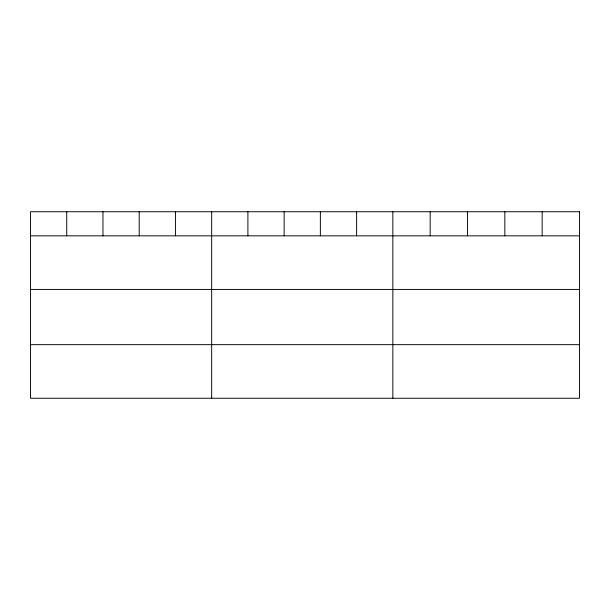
<?xml version="1.0" encoding="UTF-8"?>
<svg xmlns="http://www.w3.org/2000/svg" width="610" height="610" viewBox="0 0 610 610"><rect width="100%" height="100%" fill="white"/><g stroke="black" fill="none" stroke-linecap="round" stroke-linejoin="round"><path stroke-width="0.91" d="M30.5 235.834L579.5 235.834M30.5 289.43L579.5 289.43M30.5 344.658L579.5 344.658M542.168 211.746L542.168 235.834M504.836 211.746L504.836 235.834M467.504 211.746L467.504 235.834M430.172 211.746L430.172 235.834M392.84 211.746L392.84 398.254M356.606 211.746L356.606 235.834M320.372 211.746L320.372 235.834M284.138 211.746L284.138 235.834M247.904 211.746L247.904 235.834M211.67 211.746L211.67 398.254M175.436 211.746L175.436 235.834M139.202 211.746L139.202 235.834M102.968 211.746L102.968 235.834M66.734 211.746L66.734 235.834M579.5 211.746L30.5 211.746L30.5 398.254L579.5 398.254L579.5 211.746"/></g></svg>
